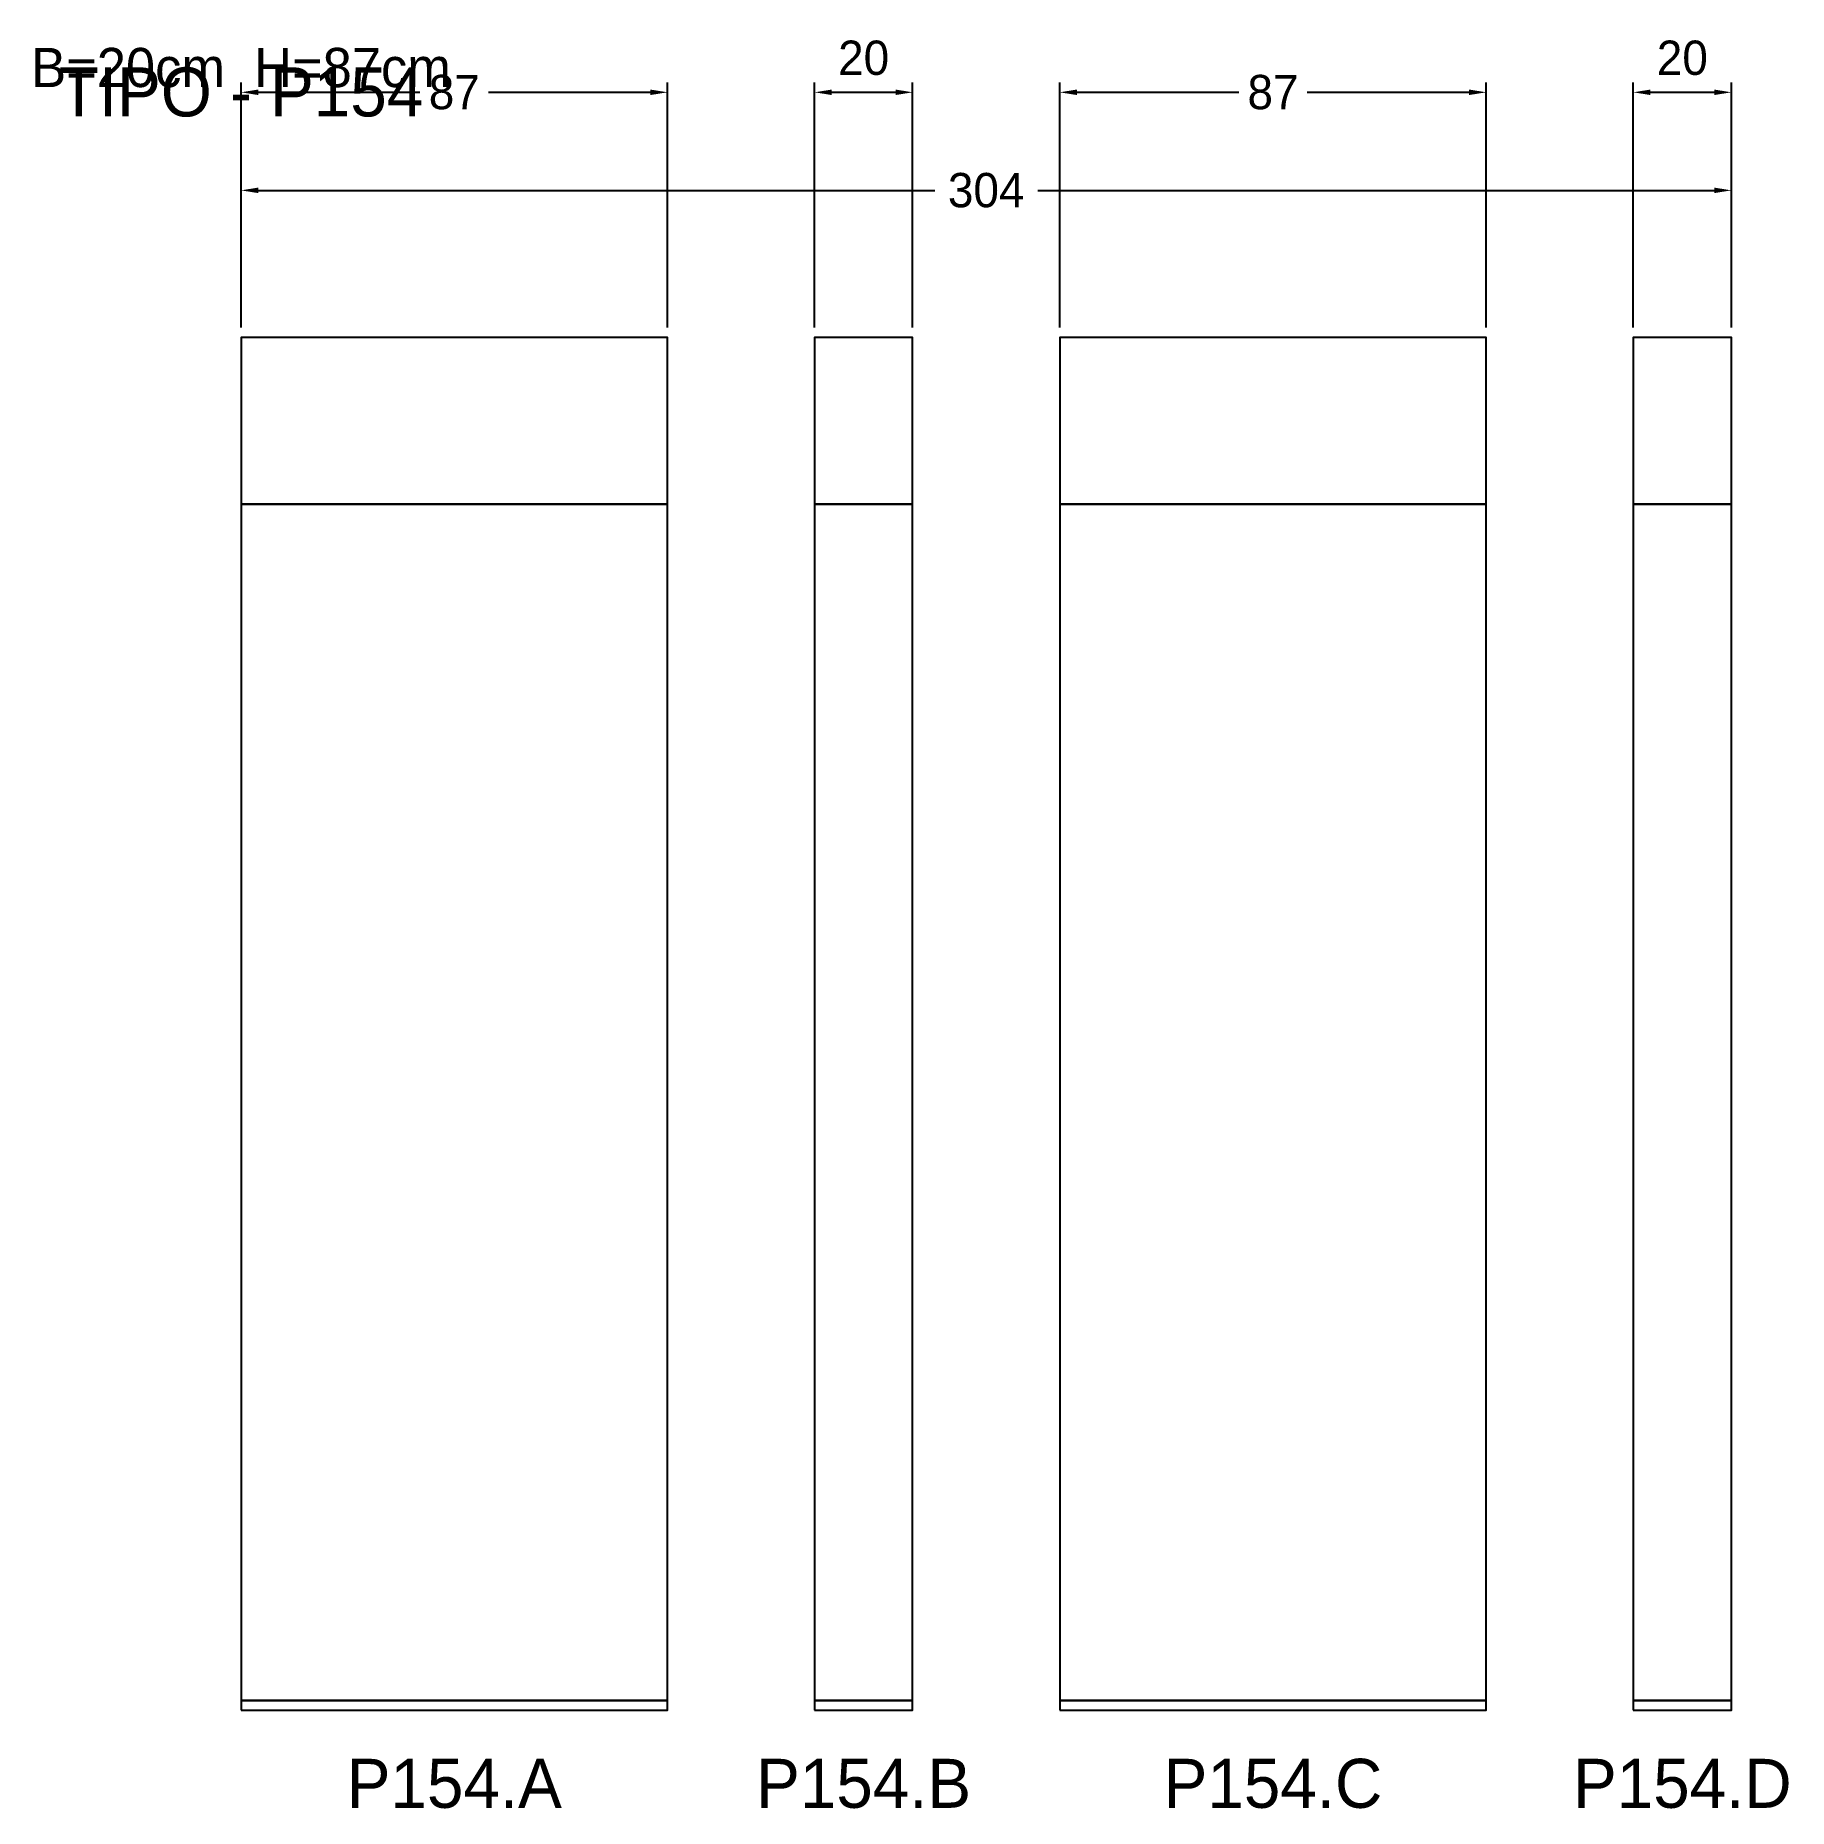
# Model space of a CAD drawing. Header units: metres. Extents: x -42 to 316, y -20 to 342.
import ezdxf

# ---------------------------------------------------------------- set-up
doc = ezdxf.new("R2010")
doc.units = ezdxf.units.M
for name, color, linetype in [('COTA', 3, 'Continuous'), ('Cota Secao (2x)', 3, 'Continuous'), ('NOMENCLATURA', 1, 'Continuous'), ('Paineis', 7, 'Continuous'), ('Texto Secao', 2, 'Continuous')]:
    doc.layers.add(name, color=color, linetype=linetype)
doc.dimstyles.new('COTA', dxfattribs={"dimtxt": 7, "dimasz": 3.5, "dimexe": 2, "dimexo": 2, "dimgap": 1.5, "dimtad": 1, "dimdec": 1, "dimcen": 2.5, "dimclrd": 3, "dimclre": 3, "dimclrt": 3, "dimazin": 3, "dimtfac": 1, "dimtmove": 0, "dimatfit": 3})

# ---------------------------------------------------------------- blocks, each defined once
blk = doc.blocks.new('_CLOSEDFILLED')
at = {"color": 0, "linetype": 'BYBLOCK'}
blk.add_solid([(-1, 0.16), (0, 0), (-1, -0.16)], dxfattribs=at)
blk = doc.blocks.new('*D1')
at = {"color": 3}
for p, q in [((0, 282), (0, 312)), ((304, 282), (304, 312)), ((3.5, 310), (141.5, 310)), ((162.5, 310), (300.5, 310))]:
    blk.add_line(p, q, dxfattribs=at)
at = {"layer": 'Defpoints'}
for p in [(0, 310), (0, 280), (304, 280)]:
    blk.add_point(p, dxfattribs=at)
at = {"layer": 'COTA', "color": 3, "xscale": 3.5, "yscale": 3.5, "rotation": 180}
blk.add_blockref('_CLOSEDFILLED', (0, 310), dxfattribs=at)
at = {"layer": 'COTA', "color": 3, "xscale": 3.5, "yscale": 3.5}
blk.add_blockref('_CLOSEDFILLED', (304, 310), dxfattribs=at)
at = {"layer": 'COTA', "color": 3, "insert": (152, 310), "char_height": 7, "attachment_point": 5}
blk.add_mtext('304', dxfattribs=at)
blk = doc.blocks.new('*D2')
at = {"color": 3}
for p, q in [((0, 282), (0, 332)), ((3.5, 330), (36.5, 330)), ((50.5, 330), (83.5, 330)), ((87, 282), (87, 332))]:
    blk.add_line(p, q, dxfattribs=at)
at = {"layer": 'Defpoints'}
for p in [(0, 330), (0, 280), (87, 280)]:
    blk.add_point(p, dxfattribs=at)
at = {"layer": 'COTA', "color": 3, "xscale": 3.5, "yscale": 3.5, "rotation": 180}
blk.add_blockref('_CLOSEDFILLED', (0, 330), dxfattribs=at)
at = {"layer": 'COTA', "color": 3, "xscale": 3.5, "yscale": 3.5}
blk.add_blockref('_CLOSEDFILLED', (87, 330), dxfattribs=at)
at = {"layer": 'COTA', "color": 3, "insert": (43.5, 330), "char_height": 7, "attachment_point": 5}
blk.add_mtext('87', dxfattribs=at)
blk = doc.blocks.new('*D3')
at = {"color": 3}
for p, q in [((117, 282), (117, 332)), ((120.5, 330), (133.5, 330)), ((137, 282), (137, 332))]:
    blk.add_line(p, q, dxfattribs=at)
at = {"layer": 'Defpoints'}
for p in [(117, 330), (117, 280), (137, 280)]:
    blk.add_point(p, dxfattribs=at)
at = {"layer": 'COTA', "color": 3, "xscale": 3.5, "yscale": 3.5, "rotation": 180}
blk.add_blockref('_CLOSEDFILLED', (117, 330), dxfattribs=at)
at = {"layer": 'COTA', "color": 3, "xscale": 3.5, "yscale": 3.5}
blk.add_blockref('_CLOSEDFILLED', (137, 330), dxfattribs=at)
at = {"layer": 'COTA', "color": 3, "insert": (127, 337), "char_height": 7, "attachment_point": 5}
blk.add_mtext('20', dxfattribs=at)
blk = doc.blocks.new('*D4')
at = {"color": 3}
for p, q in [((167, 282), (167, 332)), ((170.5, 330), (203.5, 330)), ((217.5, 330), (250.5, 330)), ((254, 282), (254, 332))]:
    blk.add_line(p, q, dxfattribs=at)
at = {"layer": 'Defpoints'}
for p in [(167, 330), (167, 280), (254, 280)]:
    blk.add_point(p, dxfattribs=at)
at = {"layer": 'COTA', "color": 3, "xscale": 3.5, "yscale": 3.5, "rotation": 180}
blk.add_blockref('_CLOSEDFILLED', (167, 330), dxfattribs=at)
at = {"layer": 'COTA', "color": 3, "xscale": 3.5, "yscale": 3.5}
blk.add_blockref('_CLOSEDFILLED', (254, 330), dxfattribs=at)
at = {"layer": 'COTA', "color": 3, "insert": (210.5, 330), "char_height": 7, "attachment_point": 5}
blk.add_mtext('87', dxfattribs=at)
blk = doc.blocks.new('*D5')
at = {"color": 3}
for p, q in [((284, 282), (284, 332)), ((287.5, 330), (300.5, 330)), ((304, 282), (304, 332))]:
    blk.add_line(p, q, dxfattribs=at)
at = {"layer": 'Defpoints'}
for p in [(284, 330), (284, 280), (304, 280)]:
    blk.add_point(p, dxfattribs=at)
at = {"layer": 'COTA', "color": 3, "xscale": 3.5, "yscale": 3.5, "rotation": 180}
blk.add_blockref('_CLOSEDFILLED', (284, 330), dxfattribs=at)
at = {"layer": 'COTA', "color": 3, "xscale": 3.5, "yscale": 3.5}
blk.add_blockref('_CLOSEDFILLED', (304, 330), dxfattribs=at)
at = {"layer": 'COTA', "color": 3, "insert": (294, 337), "char_height": 7, "attachment_point": 5}
blk.add_mtext('20', dxfattribs=at)

msp = doc.modelspace()

# ---------------------------------------------------------------- linework, layer by layer
at = {"layer": 'Paineis'}
for points in [[(0, 246), (87, 246), (87, 280), (0, 280)], [(117, 246), (137, 246), (137, 280), (117, 280)], [(167, 246), (254, 246), (254, 280), (167, 280)], [(284, 246), (304, 246), (304, 280), (284, 280)], [(0, 2), (87, 2), (87, 246), (0, 246)], [(117, 2), (137, 2), (137, 246), (117, 246)], [(167, 2), (254, 2), (254, 246), (167, 246)], [(284, 2), (304, 2), (304, 246), (284, 246)], [(0, 0), (87, 0), (87, 2), (0, 2)], [(117, 0), (137, 0), (137, 2), (117, 2)], [(167, 0), (254, 0), (254, 2), (167, 2)], [(284, 0), (304, 0), (304, 2), (284, 2)]]:
    msp.add_lwpolyline(points, close=True, dxfattribs=at)

# ---------------------------------------------------------------- texts
at = {"layer": 'Cota Secao (2x)', "insert": (0, 335), "char_height": 8, "width": 324, "attachment_point": 5}
msp.add_mtext('B=20cm  H=87cm', dxfattribs=at)
at = {"layer": 'NOMENCLATURA', "insert": (0, 330), "char_height": 10, "width": 300, "attachment_point": 5}
msp.add_mtext('TIPO - P154', dxfattribs=at)
at = {"layer": 'Texto Secao', "char_height": 10, "attachment_point": 5}
for s, insert, width in [('P154.A', (43.5, -15), 107), ('P154.B', (127, -15), 40), ('P154.C', (210.5, -15), 107), ('P154.D', (294, -15), 40)]:
    msp.add_mtext(s, dxfattribs=dict(at, insert=insert, width=width))

# ---------------------------------------------------------------- dimensions: what is measured, and where the dimension line sits
at = {"layer": 'COTA'}
for base, p1, p2, picture, middle in [((117, 330), (117, 280), (137, 280), '*D3', (127, 337)), ((284, 330), (284, 280), (304, 280), '*D5', (294, 337)), ((0, 330), (0, 280), (87, 280), '*D2', (43.5, 330)), ((167, 330), (167, 280), (254, 280), '*D4', (210.5, 330)), ((0, 310), (0, 280), (304, 280), '*D1', (152, 310))]:
    dim = msp.add_linear_dim(base=base, p1=p1, p2=p2, dimstyle='COTA', dxfattribs=at)
    dim.commit()
    dim.dimension.update_dxf_attribs({"geometry": picture, "text_midpoint": middle})

doc.saveas('drawing.dxf')
